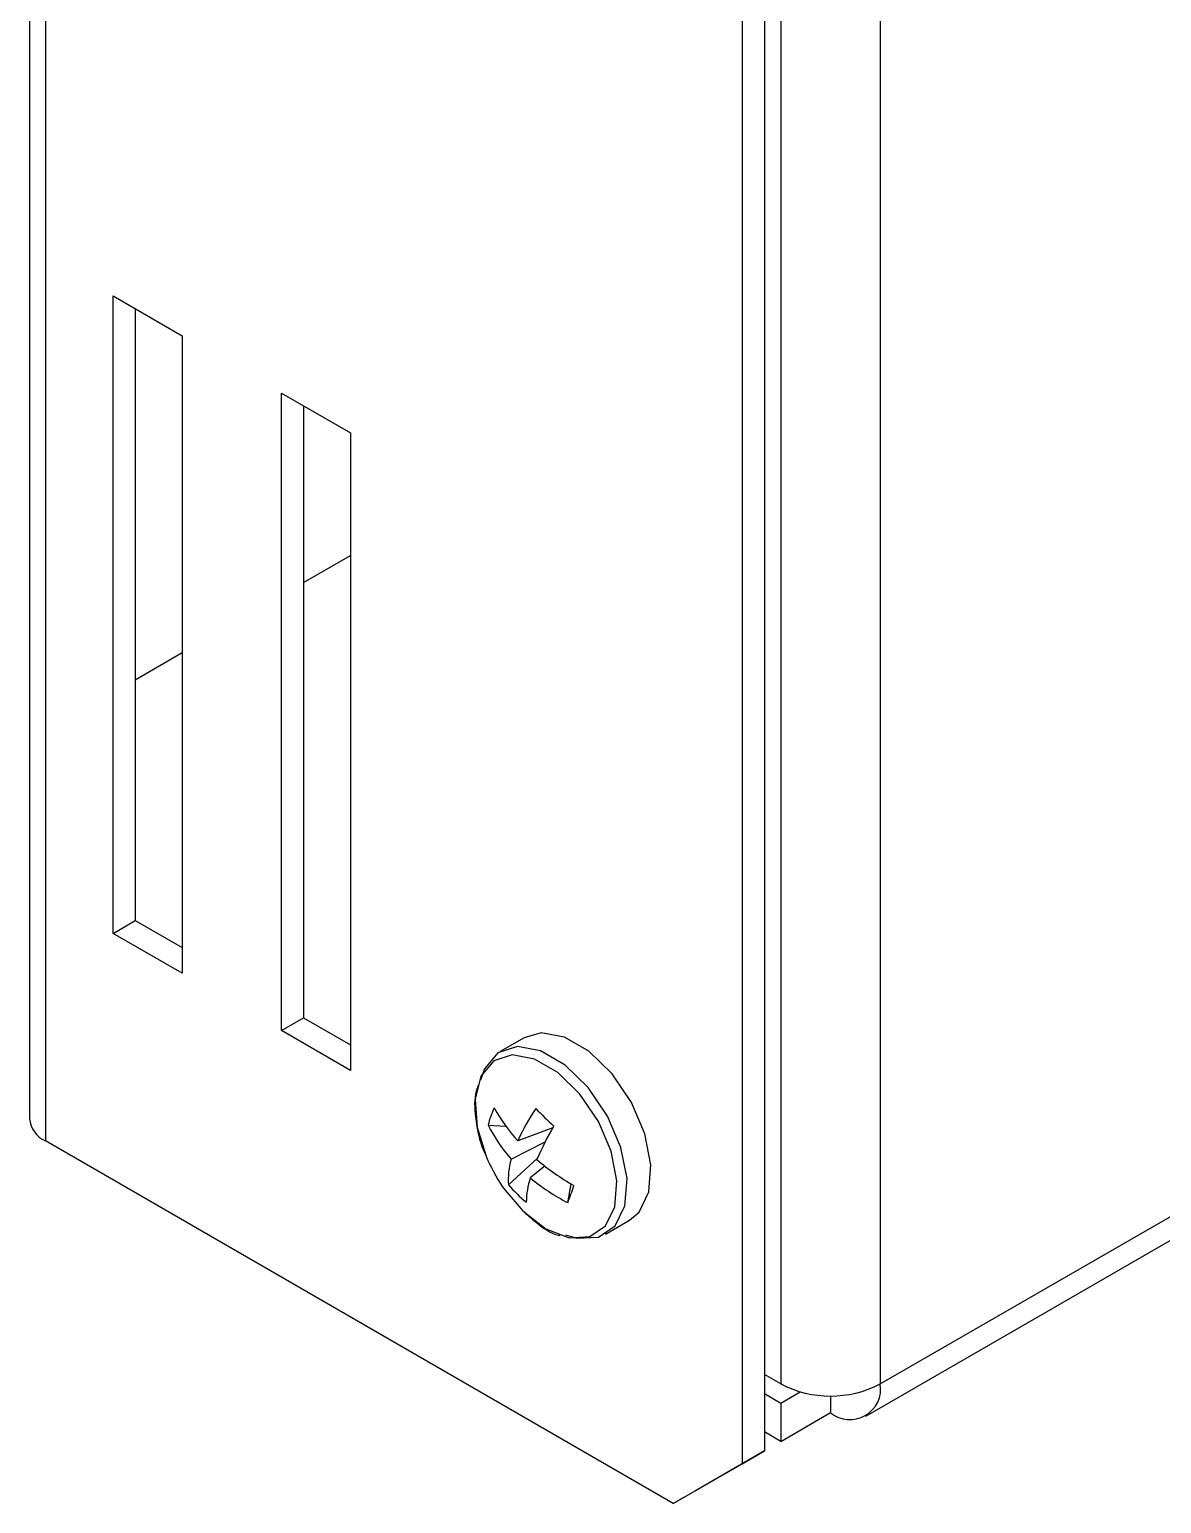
# Model space of a CAD drawing. Extents: x 11 to 120, y 2 to 94.
# Drawn here: x 84.447 to 85.897, y 78.452 to 80.34 of the extents above; entities that cross this region are included whole.
import ezdxf

# ---------------------------------------------------------------- set-up
doc = ezdxf.new("R2010")
doc.units = 0
doc.header["$MEASUREMENT"] = 0
doc.layers.add('OBJECT', color=7, linetype='CONTINUOUS')

msp = doc.modelspace()

# ---------------------------------------------------------------- linework, layer by layer
at = {"layer": 'OBJECT'}
for p, q in [((84.4465, 84.4771), (84.4465, 78.945)), ((84.467, 84.4485), (84.467, 78.9165)), ((85.3881, 83.8474), (85.3881, 78.5195)), ((85.3598, 83.8311), (85.3598, 78.5031)), ((85.4093, 83.7862), (85.4093, 78.6052)), ((85.5366, 83.7862), (85.5366, 78.6052)), ((84.5537, 79.999), (84.6421, 79.9479)), ((84.5537, 79.1824), (84.5537, 79.999)), ((84.582, 79.9826), (84.582, 79.1988)), ((84.6421, 79.9479), (84.6421, 79.1314)), ((84.7694, 79.8745), (84.8577, 79.8234)), ((84.7694, 79.0579), (84.7694, 79.8745)), ((84.7976, 79.8581), (84.7976, 79.0743)), ((84.8577, 79.8234), (84.8577, 79.0069)), ((84.7976, 79.6318), (84.8577, 79.6665)), ((84.582, 79.5073), (84.6421, 79.542)), ((84.5537, 79.1824), (84.582, 79.1988)), ((84.582, 79.1988), (84.6421, 79.1641)), ((84.6421, 79.1314), (84.5537, 79.1824)), ((84.7694, 79.0579), (84.7976, 79.0743)), ((84.7976, 79.0743), (84.8577, 79.0396)), ((84.8577, 79.0069), (84.7694, 79.0579)), ((85.0802, 79.0487), (85.0495, 79.031)), ((85.0342, 78.9368), (85.0566, 78.9356)), ((85.1169, 78.9335), (85.0721, 78.9165)), ((85.1148, 78.9327), (85.1164, 78.9326)), ((85.2714, 78.4521), (84.467, 78.9165)), ((85.0637, 78.8931), (85.1072, 78.9154)), ((85.0602, 78.8604), (85.0972, 78.894)), ((85.107, 78.8842), (85.0882, 78.8691)), ((85.5366, 78.6052), (86.0386, 78.895)), ((85.5179, 78.564), (86.0386, 78.8646)), ((85.0559, 78.8534), (85.0788, 78.8268)), ((85.1362, 78.8374), (85.1406, 78.8614)), ((85.1845, 78.7972), (85.2152, 78.8149)), ((85.4093, 78.6052), (85.3881, 78.6174)), ((85.3881, 78.593), (85.4093, 78.5807)), ((85.4093, 78.5807), (85.4341, 78.5951)), ((85.4093, 78.5807), (85.4093, 78.5317)), ((85.4729, 78.59), (85.4729, 78.5685)), ((85.4093, 78.5317), (85.4729, 78.5685)), ((85.4093, 78.5317), (85.3881, 78.544)), ((85.3881, 78.5195), (85.2997, 78.4684)), ((85.3598, 78.5031), (85.3881, 78.5195)), ((85.2714, 78.4521), (85.3598, 78.5031)), ((85.2997, 78.4684), (85.2714, 78.4521))]:
    msp.add_line(p, q, dxfattribs=at)
at = {"layer": 'OBJECT', "flags": 128}
for points in [[(85.2152, 78.8149), (85.2276, 78.8254), (85.2402, 78.8513), (85.2428, 78.886), (85.2351, 78.9256), (85.2179, 78.9659), (85.1931, 79.0025), (85.1634, 79.0314), (85.132, 79.0496), (85.1022, 79.055), (85.0802, 79.0487)], [(85.1332, 78.7961), (85.1479, 78.7919), (85.1756, 78.7932), (85.1969, 78.8076), (85.2095, 78.8336), (85.2121, 78.8682), (85.2044, 78.9079), (85.1872, 78.9482), (85.1624, 78.9848), (85.1327, 79.0137), (85.1013, 79.0319), (85.0716, 79.0373), (85.0468, 79.0293), (85.0296, 79.0089), (85.0243, 78.9942)], [(85.0788, 78.8268), (85.1083, 78.804), (85.1379, 78.7926), (85.1643, 78.7939), (85.1846, 78.8076), (85.1966, 78.8323), (85.1991, 78.8654), (85.1917, 78.9032), (85.1754, 78.9416), (85.1517, 78.9765), (85.1234, 79.0041), (85.0934, 79.0214), (85.0651, 79.0266), (85.0414, 79.019), (85.025, 78.9995), (85.0176, 78.9702), (85.0201, 78.9343), (85.0311, 78.8982)], [(85.0311, 78.8982), (85.0321, 78.8957), (85.0339, 78.8916)]]:
    msp.add_lwpolyline(points, dxfattribs=at)
at = {"layer": 'OBJECT'}
for centre, radius, start, end in [((85.1335, 78.9135), 0.102, 153.6849, 166.7873), ((85.2323, 79.0623), 0.2166, 208.5667, 222.2831), ((85.3215, 78.8044), 0.2735, 145.8254, 155.7869), ((85.695, 79.5508), 0.8433, 224.6653, 226.8375), ((84.4815, 78.9485), 0.0352, 185.6954, 245.6247), ((85.2109, 79.0239), 0.197, 206.2457, 221.6185), ((85.4547, 78.7406), 0.389, 149.9011, 156.9949), ((85.2352, 78.9823), 0.2208, 204.276, 215.7186), ((85.1506, 78.8673), 0.0907, 163.5302, 184.3725), ((85.2946, 79.1244), 0.3048, 229.4943, 240.4107), ((85.1916, 78.8362), 0.1085, 162.3266, 178.9933), ((85.2527, 79.066), 0.2565, 230.1141, 243.0018), ((85.1982, 78.9791), 0.182, 220.7127, 230.79), ((84.4502, 79.0963), 0.7333, 339.3274, 341.1459), ((85.4729, 78.728), 0.1383, 242.6096, 297.3904), ((85.4978, 78.5989), 0.0393, 230.7967, 9.2142)]:
    msp.add_arc(centre, radius, start, end, dxfattribs=at)
for points, knots in [([(85.021, 78.9876), (85.0196, 78.9827), (85.0154, 78.9678), (85.0188, 78.9377), (85.0243, 78.9115), (85.0309, 78.8988), (85.0313, 78.8982)], [0, 0, 0, 0, 0.193203, 0.582744, 0.98024, 1, 1, 1, 1]), ([(85.0789, 78.8266), (85.0839, 78.8222), (85.0984, 78.8093), (85.1147, 78.7977), (85.1254, 78.7956), (85.1259, 78.7955)], [0, 0, 0, 0, 0.3326997, 0.9715377, 1, 1, 1, 1])]:
    msp.add_open_spline(points, degree=3, knots=knots, dxfattribs=at)

doc.saveas('drawing.dxf')
